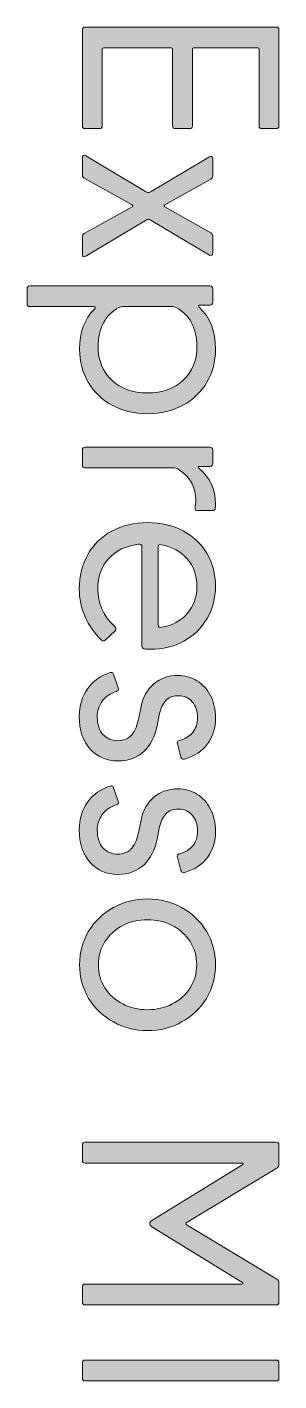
# Model space of a CAD drawing. Header units: millimetres. Extents: x 88.3 to 184.3, y 66.7 to 161.2.
# Drawn here: x 137.77 to 144.26, y 105.89 to 140.68 of the extents above; entities that cross this region are included whole.
import ezdxf

# ---------------------------------------------------------------- set-up
doc = ezdxf.new("R2010")
doc.units = ezdxf.units.MM
doc.header["$MEASUREMENT"] = 0
doc.layers.add('Font Engravings', color=7, linetype='Continuous', lineweight=0)

# ---------------------------------------------------------------- blocks, each defined once
blk = doc.blocks.new('Block_0')
at = {"layer": 'Font Engravings', "true_color": 0x000000, "transparency": 33554687}
h = blk.add_hatch(color=18, dxfattribs=at)
h.dxf.hatch_style = 2
edge = h.paths.add_edge_path()
edge.add_spline(control_points=[(144.258, 140.61), (144.258, 140.61), (144.258, 138.144), (144.258, 138.144), (144.258, 138.096), (144.234, 138.072), (144.186, 138.072), (144.186, 138.072), (143.817, 138.072), (143.817, 138.072), (143.769, 138.072), (143.745, 138.096), (143.745, 138.144), (143.745, 138.144), (143.745, 140.111), (143.745, 140.111), (143.745, 140.135), (143.732, 140.147), (143.708, 140.147), (143.708, 140.147), (142.067, 140.147), (142.067, 140.147), (142.042, 140.147), (142.031, 140.135), (142.031, 140.111), (142.031, 140.111), (142.031, 138.144), (142.031, 138.144), (142.031, 138.096), (142.006, 138.072), (141.958, 138.072), (141.958, 138.072), (141.589, 138.072), (141.589, 138.072), (141.541, 138.072), (141.517, 138.096), (141.517, 138.144), (141.517, 138.144), (141.517, 140.111), (141.517, 140.111), (141.517, 140.135), (141.505, 140.147), (141.481, 140.147), (141.481, 140.147), (139.745, 140.147), (139.745, 140.147), (139.721, 140.147), (139.709, 140.135), (139.709, 140.111), (139.709, 140.111), (139.709, 138.144), (139.709, 138.144), (139.709, 138.096), (139.685, 138.072), (139.637, 138.072), (139.637, 138.072), (139.268, 138.072), (139.268, 138.072), (139.22, 138.072), (139.196, 138.096), (139.196, 138.144), (139.196, 138.144), (139.196, 140.61), (139.196, 140.61), (139.196, 140.658), (139.22, 140.683), (139.268, 140.683), (139.268, 140.683), (144.186, 140.683), (144.186, 140.683), (144.234, 140.683), (144.258, 140.658), (144.258, 140.61)], knot_values=[0, 0, 0, 0, 1, 1, 1, 2, 2, 2, 3, 3, 3, 4, 4, 4, 5, 5, 5, 6, 6, 6, 7, 7, 7, 8, 8, 8, 9, 9, 9, 10, 10, 10, 11, 11, 11, 12, 12, 12, 13, 13, 13, 14, 14, 14, 15, 15, 15, 16, 16, 16, 17, 17, 17, 18, 18, 18, 19, 19, 19, 20, 20, 20, 21, 21, 21, 22, 22, 22, 23, 23, 23, 24, 24, 24, 24], degree=3, periodic=0)
h = blk.add_hatch(color=18, dxfattribs=at)
h.dxf.hatch_style = 2
edge = h.paths.add_edge_path()
edge.add_spline(control_points=[(139.221, 137.385), (139.238, 137.395), (139.258, 137.392), (139.282, 137.377), (139.282, 137.377), (140.823, 136.459), (140.823, 136.459), (140.847, 136.44), (140.871, 136.43), (140.895, 136.43), (140.919, 136.43), (140.943, 136.44), (140.967, 136.459), (140.967, 136.459), (142.465, 137.349), (142.465, 137.349), (142.484, 137.358), (142.498, 137.363), (142.508, 137.363), (142.537, 137.363), (142.551, 137.341), (142.551, 137.298), (142.551, 137.298), (142.551, 136.857), (142.551, 136.857), (142.551, 136.823), (142.534, 136.797), (142.501, 136.777), (142.501, 136.777), (141.322, 136.112), (141.322, 136.112), (141.307, 136.102), (141.3, 136.093), (141.3, 136.083), (141.3, 136.074), (141.307, 136.066), (141.322, 136.061), (141.322, 136.061), (142.501, 135.396), (142.501, 135.396), (142.534, 135.377), (142.551, 135.35), (142.551, 135.316), (142.551, 135.316), (142.551, 134.875), (142.551, 134.875), (142.551, 134.846), (142.543, 134.827), (142.526, 134.817), (142.509, 134.808), (142.488, 134.81), (142.465, 134.825), (142.465, 134.825), (140.967, 135.714), (140.967, 135.714), (140.929, 135.733), (140.905, 135.743), (140.895, 135.743), (140.885, 135.743), (140.861, 135.733), (140.823, 135.714), (140.823, 135.714), (139.282, 134.796), (139.282, 134.796), (139.263, 134.786), (139.249, 134.781), (139.239, 134.781), (139.21, 134.781), (139.196, 134.803), (139.196, 134.846), (139.196, 134.846), (139.196, 135.295), (139.196, 135.295), (139.196, 135.329), (139.213, 135.355), (139.246, 135.374), (139.246, 135.374), (140.476, 136.061), (140.476, 136.061), (140.49, 136.066), (140.497, 136.074), (140.497, 136.083), (140.497, 136.093), (140.49, 136.102), (140.476, 136.112), (140.476, 136.112), (139.246, 136.799), (139.246, 136.799), (139.213, 136.818), (139.196, 136.845), (139.196, 136.879), (139.196, 136.879), (139.196, 137.327), (139.196, 137.327), (139.196, 137.356), (139.204, 137.375), (139.221, 137.385)], knot_values=[0, 0, 0, 0, 1, 1, 1, 2, 2, 2, 3, 3, 3, 4, 4, 4, 5, 5, 5, 6, 6, 6, 7, 7, 7, 8, 8, 8, 9, 9, 9, 10, 10, 10, 11, 11, 11, 12, 12, 12, 13, 13, 13, 14, 14, 14, 15, 15, 15, 16, 16, 16, 17, 17, 17, 18, 18, 18, 19, 19, 19, 20, 20, 20, 21, 21, 21, 22, 22, 22, 23, 23, 23, 24, 24, 24, 25, 25, 25, 26, 26, 26, 27, 27, 27, 28, 28, 28, 29, 29, 29, 30, 30, 30, 31, 31, 31, 32, 32, 32, 32], degree=3, periodic=0)
h = blk.add_hatch(color=18, dxfattribs=at)
h.dxf.hatch_style = 2
edge = h.paths.add_edge_path()
edge.add_spline(control_points=[(139.951, 131.61), (140.185, 131.391), (140.493, 131.281), (140.873, 131.281), (141.254, 131.281), (141.562, 131.391), (141.795, 131.61), (142.029, 131.83), (142.146, 132.118), (142.146, 132.474), (142.146, 132.701), (142.099, 132.904), (142.005, 133.082), (141.911, 133.26), (141.78, 133.39), (141.611, 133.472), (141.572, 133.492), (141.534, 133.501), (141.495, 133.501), (141.495, 133.501), (140.252, 133.501), (140.252, 133.501), (140.213, 133.501), (140.174, 133.492), (140.136, 133.472), (139.967, 133.39), (139.836, 133.26), (139.742, 133.082), (139.648, 132.904), (139.601, 132.701), (139.601, 132.474), (139.601, 132.118), (139.717, 131.83), (139.951, 131.61)], knot_values=[0, 0, 0, 0, 1, 1, 1, 2, 2, 2, 3, 3, 3, 4, 4, 4, 5, 5, 5, 6, 6, 6, 7, 7, 7, 8, 8, 8, 9, 9, 9, 10, 10, 10, 11, 11, 11, 11], degree=3, periodic=0)
edge = h.paths.add_edge_path()
edge.add_spline(control_points=[(137.771, 133.574), (137.771, 133.574), (137.771, 133.957), (137.771, 133.957), (137.771, 134.005), (137.795, 134.029), (137.843, 134.029), (137.843, 134.029), (142.479, 134.029), (142.479, 134.029), (142.527, 134.029), (142.551, 134.005), (142.551, 133.957), (142.551, 133.957), (142.551, 133.61), (142.551, 133.61), (142.551, 133.562), (142.527, 133.537), (142.479, 133.537), (142.479, 133.537), (142.226, 133.537), (142.226, 133.537), (142.202, 133.537), (142.188, 133.532), (142.186, 133.519), (142.184, 133.507), (142.192, 133.492), (142.211, 133.472), (142.486, 133.231), (142.624, 132.875), (142.624, 132.402), (142.624, 132.089), (142.55, 131.807), (142.403, 131.556), (142.256, 131.305), (142.05, 131.108), (141.785, 130.963), (141.52, 130.818), (141.216, 130.746), (140.873, 130.746), (140.531, 130.746), (140.227, 130.818), (139.962, 130.963), (139.697, 131.108), (139.491, 131.305), (139.344, 131.556), (139.197, 131.807), (139.123, 132.089), (139.123, 132.402), (139.123, 132.836), (139.251, 133.181), (139.507, 133.436), (139.526, 133.456), (139.533, 133.471), (139.528, 133.483), (139.523, 133.495), (139.509, 133.501), (139.485, 133.501), (139.485, 133.501), (137.843, 133.501), (137.843, 133.501), (137.795, 133.501), (137.771, 133.526), (137.771, 133.574)], knot_values=[0, 0, 0, 0, 1, 1, 1, 2, 2, 2, 3, 3, 3, 4, 4, 4, 5, 5, 5, 6, 6, 6, 7, 7, 7, 8, 8, 8, 9, 9, 9, 10, 10, 10, 11, 11, 11, 12, 12, 12, 13, 13, 13, 14, 14, 14, 15, 15, 15, 16, 16, 16, 17, 17, 17, 18, 18, 18, 19, 19, 19, 20, 20, 20, 21, 21, 21, 21], degree=3, periodic=0)
h = blk.add_hatch(color=18, dxfattribs=at)
h.dxf.hatch_style = 2
edge = h.paths.add_edge_path()
edge.add_spline(control_points=[(142.616, 128.323), (142.616, 128.28), (142.592, 128.258), (142.544, 128.258), (142.544, 128.258), (142.161, 128.258), (142.161, 128.258), (142.117, 128.258), (142.096, 128.275), (142.096, 128.309), (142.096, 128.343), (142.099, 128.378), (142.107, 128.414), (142.114, 128.45), (142.117, 128.482), (142.117, 128.511), (142.117, 128.849), (141.975, 129.114), (141.691, 129.307), (141.642, 129.341), (141.582, 129.357), (141.51, 129.357), (141.51, 129.357), (139.268, 129.357), (139.268, 129.357), (139.22, 129.357), (139.196, 129.382), (139.196, 129.43), (139.196, 129.43), (139.196, 129.813), (139.196, 129.813), (139.196, 129.861), (139.22, 129.885), (139.268, 129.885), (139.268, 129.885), (142.479, 129.885), (142.479, 129.885), (142.527, 129.885), (142.551, 129.861), (142.551, 129.813), (142.551, 129.813), (142.551, 129.466), (142.551, 129.466), (142.551, 129.418), (142.527, 129.393), (142.479, 129.393), (142.479, 129.393), (142.219, 129.393), (142.219, 129.393), (142.199, 129.393), (142.187, 129.389), (142.182, 129.379), (142.178, 129.37), (142.182, 129.357), (142.197, 129.343), (142.481, 129.107), (142.624, 128.803), (142.624, 128.432), (142.624, 128.384), (142.621, 128.347), (142.616, 128.323)], knot_values=[0, 0, 0, 0, 1, 1, 1, 2, 2, 2, 3, 3, 3, 4, 4, 4, 5, 5, 5, 6, 6, 6, 7, 7, 7, 8, 8, 8, 9, 9, 9, 10, 10, 10, 11, 11, 11, 12, 12, 12, 13, 13, 13, 14, 14, 14, 15, 15, 15, 16, 16, 16, 17, 17, 17, 18, 18, 18, 19, 19, 19, 20, 20, 20, 20], degree=3, periodic=0)
h = blk.add_hatch(color=18, dxfattribs=at)
h.dxf.hatch_style = 2
edge = h.paths.add_edge_path()
edge.add_spline(control_points=[(141.235, 125.257), (141.51, 125.305), (141.73, 125.424), (141.897, 125.615), (142.063, 125.805), (142.146, 126.038), (142.146, 126.313), (142.146, 126.588), (142.061, 126.823), (141.89, 127.018), (141.718, 127.213), (141.498, 127.332), (141.228, 127.376), (141.228, 127.376), (141.192, 127.383), (141.192, 127.383), (141.163, 127.383), (141.148, 127.359), (141.148, 127.311), (141.148, 127.311), (141.148, 125.322), (141.148, 125.322), (141.148, 125.264), (141.177, 125.242), (141.235, 125.257)], knot_values=[0, 0, 0, 0, 1, 1, 1, 2, 2, 2, 3, 3, 3, 4, 4, 4, 5, 5, 5, 6, 6, 6, 7, 7, 7, 8, 8, 8, 8], degree=3, periodic=0)
edge = h.paths.add_edge_path()
edge.add_spline(control_points=[(139.333, 127.126), (139.478, 127.384), (139.684, 127.585), (139.951, 127.73), (140.219, 127.875), (140.526, 127.947), (140.873, 127.947), (141.221, 127.947), (141.527, 127.876), (141.792, 127.734), (142.057, 127.592), (142.262, 127.396), (142.407, 127.148), (142.551, 126.9), (142.624, 126.621), (142.624, 126.313), (142.624, 126.009), (142.551, 125.733), (142.407, 125.485), (142.262, 125.236), (142.063, 125.042), (141.81, 124.902), (141.557, 124.763), (141.271, 124.693), (140.953, 124.693), (140.881, 124.693), (140.825, 124.695), (140.787, 124.7), (140.748, 124.71), (140.729, 124.734), (140.729, 124.772), (140.729, 124.772), (140.729, 127.325), (140.729, 127.325), (140.729, 127.383), (140.697, 127.405), (140.635, 127.39), (140.317, 127.352), (140.063, 127.23), (139.875, 127.025), (139.687, 126.82), (139.593, 126.559), (139.593, 126.24), (139.593, 125.879), (139.733, 125.563), (140.013, 125.293), (140.066, 125.24), (140.076, 125.199), (140.042, 125.17), (140.042, 125.17), (139.781, 124.931), (139.781, 124.931), (139.753, 124.898), (139.721, 124.898), (139.687, 124.931), (139.504, 125.105), (139.363, 125.304), (139.264, 125.528), (139.166, 125.752), (139.116, 125.99), (139.116, 126.24), (139.116, 126.573), (139.188, 126.869), (139.333, 127.126)], knot_values=[0, 0, 0, 0, 1, 1, 1, 2, 2, 2, 3, 3, 3, 4, 4, 4, 5, 5, 5, 6, 6, 6, 7, 7, 7, 8, 8, 8, 9, 9, 9, 10, 10, 10, 11, 11, 11, 12, 12, 12, 13, 13, 13, 14, 14, 14, 15, 15, 15, 16, 16, 16, 17, 17, 17, 18, 18, 18, 19, 19, 19, 20, 20, 20, 21, 21, 21, 21], degree=3, periodic=0)
h = blk.add_hatch(color=18, dxfattribs=at)
h.dxf.hatch_style = 2
edge = h.paths.add_edge_path()
edge.add_spline(control_points=[(139.333, 123.684), (139.478, 123.879), (139.671, 124.016), (139.912, 124.093), (139.912, 124.093), (139.94, 124.1), (139.94, 124.1), (139.969, 124.1), (139.989, 124.083), (139.998, 124.049), (139.998, 124.049), (140.121, 123.702), (140.121, 123.702), (140.121, 123.702), (140.129, 123.673), (140.129, 123.673), (140.129, 123.644), (140.109, 123.623), (140.071, 123.608), (139.916, 123.565), (139.796, 123.482), (139.709, 123.359), (139.622, 123.236), (139.579, 123.104), (139.579, 122.964), (139.579, 122.762), (139.628, 122.608), (139.727, 122.502), (139.826, 122.396), (139.953, 122.343), (140.107, 122.343), (140.261, 122.343), (140.382, 122.394), (140.468, 122.498), (140.555, 122.602), (140.616, 122.745), (140.649, 122.928), (140.649, 122.928), (140.707, 123.218), (140.707, 123.218), (140.755, 123.463), (140.865, 123.659), (141.036, 123.803), (141.207, 123.948), (141.413, 124.02), (141.655, 124.02), (141.833, 124.02), (141.997, 123.975), (142.146, 123.883), (142.296, 123.791), (142.413, 123.662), (142.497, 123.496), (142.581, 123.33), (142.624, 123.143), (142.624, 122.935), (142.624, 122.67), (142.555, 122.445), (142.417, 122.259), (142.28, 122.074), (142.083, 121.945), (141.828, 121.872), (141.828, 121.872), (141.799, 121.865), (141.799, 121.865), (141.77, 121.865), (141.748, 121.885), (141.734, 121.923), (141.734, 121.923), (141.647, 122.263), (141.647, 122.263), (141.647, 122.263), (141.64, 122.292), (141.64, 122.292), (141.64, 122.321), (141.659, 122.34), (141.698, 122.35), (141.843, 122.388), (141.956, 122.457), (142.038, 122.556), (142.12, 122.655), (142.161, 122.781), (142.161, 122.935), (142.161, 123.104), (142.115, 123.241), (142.023, 123.344), (141.932, 123.448), (141.816, 123.5), (141.676, 123.5), (141.532, 123.5), (141.421, 123.459), (141.343, 123.377), (141.266, 123.295), (141.211, 123.172), (141.177, 123.008), (141.177, 123.008), (141.119, 122.726), (141.119, 122.726), (141.066, 122.456), (140.954, 122.238), (140.783, 122.071), (140.612, 121.905), (140.386, 121.822), (140.107, 121.822), (139.818, 121.822), (139.58, 121.924), (139.395, 122.129), (139.209, 122.334), (139.116, 122.612), (139.116, 122.964), (139.116, 123.249), (139.188, 123.489), (139.333, 123.684)], knot_values=[0, 0, 0, 0, 1, 1, 1, 2, 2, 2, 3, 3, 3, 4, 4, 4, 5, 5, 5, 6, 6, 6, 7, 7, 7, 8, 8, 8, 9, 9, 9, 10, 10, 10, 11, 11, 11, 12, 12, 12, 13, 13, 13, 14, 14, 14, 15, 15, 15, 16, 16, 16, 17, 17, 17, 18, 18, 18, 19, 19, 19, 20, 20, 20, 21, 21, 21, 22, 22, 22, 23, 23, 23, 24, 24, 24, 25, 25, 25, 26, 26, 26, 27, 27, 27, 28, 28, 28, 29, 29, 29, 30, 30, 30, 31, 31, 31, 32, 32, 32, 33, 33, 33, 34, 34, 34, 35, 35, 35, 36, 36, 36, 37, 37, 37, 37], degree=3, periodic=0)
h = blk.add_hatch(color=18, dxfattribs=at)
h.dxf.hatch_style = 2
edge = h.paths.add_edge_path()
edge.add_spline(control_points=[(139.333, 120.77), (139.478, 120.965), (139.671, 121.101), (139.912, 121.178), (139.912, 121.178), (139.94, 121.185), (139.94, 121.185), (139.969, 121.185), (139.989, 121.168), (139.998, 121.135), (139.998, 121.135), (140.121, 120.788), (140.121, 120.788), (140.121, 120.788), (140.129, 120.759), (140.129, 120.759), (140.129, 120.73), (140.109, 120.708), (140.071, 120.694), (139.916, 120.65), (139.796, 120.567), (139.709, 120.444), (139.622, 120.321), (139.579, 120.19), (139.579, 120.05), (139.579, 119.847), (139.628, 119.693), (139.727, 119.587), (139.826, 119.481), (139.953, 119.428), (140.107, 119.428), (140.261, 119.428), (140.382, 119.48), (140.468, 119.583), (140.555, 119.687), (140.616, 119.831), (140.649, 120.014), (140.649, 120.014), (140.707, 120.303), (140.707, 120.303), (140.755, 120.549), (140.865, 120.744), (141.036, 120.889), (141.207, 121.033), (141.413, 121.106), (141.655, 121.106), (141.833, 121.106), (141.997, 121.06), (142.146, 120.968), (142.296, 120.877), (142.413, 120.748), (142.497, 120.581), (142.581, 120.415), (142.624, 120.228), (142.624, 120.021), (142.624, 119.756), (142.555, 119.531), (142.417, 119.345), (142.28, 119.159), (142.083, 119.03), (141.828, 118.958), (141.828, 118.958), (141.799, 118.951), (141.799, 118.951), (141.77, 118.951), (141.748, 118.97), (141.734, 119.009), (141.734, 119.009), (141.647, 119.348), (141.647, 119.348), (141.647, 119.348), (141.64, 119.377), (141.64, 119.377), (141.64, 119.406), (141.659, 119.426), (141.698, 119.435), (141.843, 119.474), (141.956, 119.543), (142.038, 119.641), (142.12, 119.74), (142.161, 119.867), (142.161, 120.021), (142.161, 120.19), (142.115, 120.326), (142.023, 120.43), (141.932, 120.533), (141.816, 120.585), (141.676, 120.585), (141.532, 120.585), (141.421, 120.544), (141.343, 120.462), (141.266, 120.38), (141.211, 120.257), (141.177, 120.093), (141.177, 120.093), (141.119, 119.811), (141.119, 119.811), (141.066, 119.541), (140.954, 119.323), (140.783, 119.157), (140.612, 118.99), (140.386, 118.907), (140.107, 118.907), (139.818, 118.907), (139.58, 119.01), (139.395, 119.215), (139.209, 119.42), (139.116, 119.698), (139.116, 120.05), (139.116, 120.334), (139.188, 120.574), (139.333, 120.77)], knot_values=[0, 0, 0, 0, 1, 1, 1, 2, 2, 2, 3, 3, 3, 4, 4, 4, 5, 5, 5, 6, 6, 6, 7, 7, 7, 8, 8, 8, 9, 9, 9, 10, 10, 10, 11, 11, 11, 12, 12, 12, 13, 13, 13, 14, 14, 14, 15, 15, 15, 16, 16, 16, 17, 17, 17, 18, 18, 18, 19, 19, 19, 20, 20, 20, 21, 21, 21, 22, 22, 22, 23, 23, 23, 24, 24, 24, 25, 25, 25, 26, 26, 26, 27, 27, 27, 28, 28, 28, 29, 29, 29, 30, 30, 30, 31, 31, 31, 32, 32, 32, 33, 33, 33, 34, 34, 34, 35, 35, 35, 36, 36, 36, 37, 37, 37, 37], degree=3, periodic=0)
h = blk.add_hatch(color=18, dxfattribs=at)
h.dxf.hatch_style = 2
edge = h.paths.add_edge_path()
edge.add_spline(control_points=[(139.778, 115.989), (139.891, 115.813), (140.044, 115.676), (140.237, 115.577), (140.43, 115.478), (140.642, 115.429), (140.873, 115.429), (141.105, 115.429), (141.317, 115.478), (141.51, 115.577), (141.703, 115.676), (141.856, 115.813), (141.969, 115.989), (142.082, 116.165), (142.139, 116.364), (142.139, 116.586), (142.139, 116.808), (142.082, 117.006), (141.969, 117.182), (141.856, 117.358), (141.703, 117.496), (141.51, 117.595), (141.317, 117.693), (141.105, 117.743), (140.873, 117.743), (140.642, 117.743), (140.43, 117.693), (140.237, 117.595), (140.044, 117.496), (139.891, 117.358), (139.778, 117.182), (139.665, 117.006), (139.608, 116.808), (139.608, 116.586), (139.608, 116.364), (139.665, 116.165), (139.778, 115.989)], knot_values=[0, 0, 0, 0, 1, 1, 1, 2, 2, 2, 3, 3, 3, 4, 4, 4, 5, 5, 5, 6, 6, 6, 7, 7, 7, 8, 8, 8, 9, 9, 9, 10, 10, 10, 11, 11, 11, 12, 12, 12, 12], degree=3, periodic=0)
edge = h.paths.add_edge_path()
edge.add_spline(control_points=[(139.358, 117.45), (139.515, 117.708), (139.727, 117.91), (139.995, 118.057), (140.262, 118.204), (140.555, 118.278), (140.873, 118.278), (141.192, 118.278), (141.485, 118.204), (141.752, 118.057), (142.02, 117.91), (142.232, 117.708), (142.389, 117.45), (142.545, 117.192), (142.624, 116.904), (142.624, 116.586), (142.624, 116.267), (142.545, 115.979), (142.389, 115.721), (142.232, 115.464), (142.02, 115.261), (141.752, 115.114), (141.485, 114.967), (141.192, 114.893), (140.873, 114.893), (140.555, 114.893), (140.262, 114.967), (139.995, 115.114), (139.727, 115.261), (139.515, 115.464), (139.358, 115.721), (139.202, 115.979), (139.123, 116.267), (139.123, 116.586), (139.123, 116.904), (139.202, 117.192), (139.358, 117.45)], knot_values=[0, 0, 0, 0, 1, 1, 1, 2, 2, 2, 3, 3, 3, 4, 4, 4, 5, 5, 5, 6, 6, 6, 7, 7, 7, 8, 8, 8, 9, 9, 9, 10, 10, 10, 11, 11, 11, 12, 12, 12, 12], degree=3, periodic=0)
h = blk.add_hatch(color=18, dxfattribs=at)
h.dxf.hatch_style = 2
edge = h.paths.add_edge_path()
edge.add_spline(control_points=[(139.268, 112.023), (139.268, 112.023), (144.186, 112.023), (144.186, 112.023), (144.234, 112.023), (144.258, 111.999), (144.258, 111.95), (144.258, 111.95), (144.258, 111.451), (144.258, 111.451), (144.258, 111.413), (144.241, 111.381), (144.207, 111.357), (144.207, 111.357), (141.893, 109.969), (141.893, 109.969), (141.869, 109.954), (141.857, 109.942), (141.857, 109.932), (141.857, 109.923), (141.869, 109.911), (141.893, 109.896), (141.893, 109.896), (144.207, 108.508), (144.207, 108.508), (144.241, 108.484), (144.258, 108.452), (144.258, 108.414), (144.258, 108.414), (144.258, 107.915), (144.258, 107.915), (144.258, 107.867), (144.234, 107.843), (144.186, 107.843), (144.186, 107.843), (139.268, 107.843), (139.268, 107.843), (139.22, 107.843), (139.196, 107.867), (139.196, 107.915), (139.196, 107.915), (139.196, 108.305), (139.196, 108.305), (139.196, 108.354), (139.22, 108.378), (139.268, 108.378), (139.268, 108.378), (143.289, 108.378), (143.289, 108.378), (143.313, 108.378), (143.328, 108.384), (143.332, 108.396), (143.337, 108.408), (143.328, 108.419), (143.303, 108.428), (143.303, 108.428), (140.982, 109.853), (140.982, 109.853), (140.948, 109.877), (140.931, 109.904), (140.931, 109.932), (140.931, 109.961), (140.948, 109.988), (140.982, 110.012), (140.982, 110.012), (143.303, 111.437), (143.303, 111.437), (143.328, 111.446), (143.337, 111.457), (143.332, 111.469), (143.328, 111.481), (143.313, 111.487), (143.289, 111.487), (143.289, 111.487), (139.268, 111.487), (139.268, 111.487), (139.22, 111.487), (139.196, 111.512), (139.196, 111.56), (139.196, 111.56), (139.196, 111.95), (139.196, 111.95), (139.196, 111.999), (139.22, 112.023), (139.268, 112.023)], knot_values=[0, 0, 0, 0, 1, 1, 1, 2, 2, 2, 3, 3, 3, 4, 4, 4, 5, 5, 5, 6, 6, 6, 7, 7, 7, 8, 8, 8, 9, 9, 9, 10, 10, 10, 11, 11, 11, 12, 12, 12, 13, 13, 13, 14, 14, 14, 15, 15, 15, 16, 16, 16, 17, 17, 17, 18, 18, 18, 19, 19, 19, 20, 20, 20, 21, 21, 21, 22, 22, 22, 23, 23, 23, 24, 24, 24, 25, 25, 25, 26, 26, 26, 27, 27, 27, 28, 28, 28, 28], degree=3, periodic=0)
h = blk.add_hatch(color=18, dxfattribs=at)
h.dxf.hatch_style = 2
edge = h.paths.add_edge_path()
edge.add_spline(control_points=[(144.186, 105.89), (144.186, 105.89), (139.268, 105.89), (139.268, 105.89), (139.22, 105.89), (139.196, 105.914), (139.196, 105.962), (139.196, 105.962), (139.196, 106.353), (139.196, 106.353), (139.196, 106.401), (139.22, 106.425), (139.268, 106.425), (139.268, 106.425), (144.186, 106.425), (144.186, 106.425), (144.234, 106.425), (144.258, 106.401), (144.258, 106.353), (144.258, 106.353), (144.258, 105.962), (144.258, 105.962), (144.258, 105.914), (144.234, 105.89), (144.186, 105.89)], knot_values=[0, 0, 0, 0, 1, 1, 1, 2, 2, 2, 3, 3, 3, 4, 4, 4, 5, 5, 5, 6, 6, 6, 7, 7, 7, 8, 8, 8, 8], degree=3, periodic=0)
at = {"layer": 'Font Engravings'}
for points, knots in [([(144.258, 140.61), (144.258, 140.61), (144.258, 138.144), (144.258, 138.144), (144.258, 138.096), (144.234, 138.072), (144.186, 138.072), (144.186, 138.072), (143.817, 138.072), (143.817, 138.072), (143.769, 138.072), (143.745, 138.096), (143.745, 138.144), (143.745, 138.144), (143.745, 140.111), (143.745, 140.111), (143.745, 140.135), (143.732, 140.147), (143.708, 140.147), (143.708, 140.147), (142.067, 140.147), (142.067, 140.147), (142.042, 140.147), (142.031, 140.135), (142.031, 140.111), (142.031, 140.111), (142.031, 138.144), (142.031, 138.144), (142.031, 138.096), (142.006, 138.072), (141.958, 138.072), (141.958, 138.072), (141.589, 138.072), (141.589, 138.072), (141.541, 138.072), (141.517, 138.096), (141.517, 138.144), (141.517, 138.144), (141.517, 140.111), (141.517, 140.111), (141.517, 140.135), (141.505, 140.147), (141.481, 140.147), (141.481, 140.147), (139.745, 140.147), (139.745, 140.147), (139.721, 140.147), (139.709, 140.135), (139.709, 140.111), (139.709, 140.111), (139.709, 138.144), (139.709, 138.144), (139.709, 138.096), (139.685, 138.072), (139.637, 138.072), (139.637, 138.072), (139.268, 138.072), (139.268, 138.072), (139.22, 138.072), (139.196, 138.096), (139.196, 138.144), (139.196, 138.144), (139.196, 140.61), (139.196, 140.61), (139.196, 140.658), (139.22, 140.683), (139.268, 140.683), (139.268, 140.683), (144.186, 140.683), (144.186, 140.683), (144.234, 140.683), (144.258, 140.658), (144.258, 140.61)], [0, 0, 0, 0, 1, 1, 1, 2, 2, 2, 3, 3, 3, 4, 4, 4, 5, 5, 5, 6, 6, 6, 7, 7, 7, 8, 8, 8, 9, 9, 9, 10, 10, 10, 11, 11, 11, 12, 12, 12, 13, 13, 13, 14, 14, 14, 15, 15, 15, 16, 16, 16, 17, 17, 17, 18, 18, 18, 19, 19, 19, 20, 20, 20, 21, 21, 21, 22, 22, 22, 23, 23, 23, 24, 24, 24, 24]), ([(139.221, 137.385), (139.238, 137.395), (139.258, 137.392), (139.282, 137.377), (139.282, 137.377), (140.823, 136.459), (140.823, 136.459), (140.847, 136.44), (140.871, 136.43), (140.895, 136.43), (140.919, 136.43), (140.943, 136.44), (140.967, 136.459), (140.967, 136.459), (142.465, 137.349), (142.465, 137.349), (142.484, 137.358), (142.498, 137.363), (142.508, 137.363), (142.537, 137.363), (142.551, 137.341), (142.551, 137.298), (142.551, 137.298), (142.551, 136.857), (142.551, 136.857), (142.551, 136.823), (142.534, 136.797), (142.501, 136.777), (142.501, 136.777), (141.322, 136.112), (141.322, 136.112), (141.307, 136.102), (141.3, 136.093), (141.3, 136.083), (141.3, 136.074), (141.307, 136.066), (141.322, 136.061), (141.322, 136.061), (142.501, 135.396), (142.501, 135.396), (142.534, 135.377), (142.551, 135.35), (142.551, 135.316), (142.551, 135.316), (142.551, 134.875), (142.551, 134.875), (142.551, 134.846), (142.543, 134.827), (142.526, 134.817), (142.509, 134.808), (142.488, 134.81), (142.465, 134.825), (142.465, 134.825), (140.967, 135.714), (140.967, 135.714), (140.929, 135.733), (140.905, 135.743), (140.895, 135.743), (140.885, 135.743), (140.861, 135.733), (140.823, 135.714), (140.823, 135.714), (139.282, 134.796), (139.282, 134.796), (139.263, 134.786), (139.249, 134.781), (139.239, 134.781), (139.21, 134.781), (139.196, 134.803), (139.196, 134.846), (139.196, 134.846), (139.196, 135.295), (139.196, 135.295), (139.196, 135.329), (139.213, 135.355), (139.246, 135.374), (139.246, 135.374), (140.476, 136.061), (140.476, 136.061), (140.49, 136.066), (140.497, 136.074), (140.497, 136.083), (140.497, 136.093), (140.49, 136.102), (140.476, 136.112), (140.476, 136.112), (139.246, 136.799), (139.246, 136.799), (139.213, 136.818), (139.196, 136.845), (139.196, 136.879), (139.196, 136.879), (139.196, 137.327), (139.196, 137.327), (139.196, 137.356), (139.204, 137.375), (139.221, 137.385)], [0, 0, 0, 0, 1, 1, 1, 2, 2, 2, 3, 3, 3, 4, 4, 4, 5, 5, 5, 6, 6, 6, 7, 7, 7, 8, 8, 8, 9, 9, 9, 10, 10, 10, 11, 11, 11, 12, 12, 12, 13, 13, 13, 14, 14, 14, 15, 15, 15, 16, 16, 16, 17, 17, 17, 18, 18, 18, 19, 19, 19, 20, 20, 20, 21, 21, 21, 22, 22, 22, 23, 23, 23, 24, 24, 24, 25, 25, 25, 26, 26, 26, 27, 27, 27, 28, 28, 28, 29, 29, 29, 30, 30, 30, 31, 31, 31, 32, 32, 32, 32]), ([(137.771, 133.574), (137.771, 133.574), (137.771, 133.957), (137.771, 133.957), (137.771, 134.005), (137.795, 134.029), (137.843, 134.029), (137.843, 134.029), (142.479, 134.029), (142.479, 134.029), (142.527, 134.029), (142.551, 134.005), (142.551, 133.957), (142.551, 133.957), (142.551, 133.61), (142.551, 133.61), (142.551, 133.562), (142.527, 133.537), (142.479, 133.537), (142.479, 133.537), (142.226, 133.537), (142.226, 133.537), (142.202, 133.537), (142.188, 133.532), (142.186, 133.519), (142.184, 133.507), (142.192, 133.492), (142.211, 133.472), (142.486, 133.231), (142.624, 132.875), (142.624, 132.402), (142.624, 132.089), (142.55, 131.807), (142.403, 131.556), (142.256, 131.305), (142.05, 131.108), (141.785, 130.963), (141.52, 130.818), (141.216, 130.746), (140.873, 130.746), (140.531, 130.746), (140.227, 130.818), (139.962, 130.963), (139.697, 131.108), (139.491, 131.305), (139.344, 131.556), (139.197, 131.807), (139.123, 132.089), (139.123, 132.402), (139.123, 132.836), (139.251, 133.181), (139.507, 133.436), (139.526, 133.456), (139.533, 133.471), (139.528, 133.483), (139.523, 133.495), (139.509, 133.501), (139.485, 133.501), (139.485, 133.501), (137.843, 133.501), (137.843, 133.501), (137.795, 133.501), (137.771, 133.526), (137.771, 133.574)], [0, 0, 0, 0, 1, 1, 1, 2, 2, 2, 3, 3, 3, 4, 4, 4, 5, 5, 5, 6, 6, 6, 7, 7, 7, 8, 8, 8, 9, 9, 9, 10, 10, 10, 11, 11, 11, 12, 12, 12, 13, 13, 13, 14, 14, 14, 15, 15, 15, 16, 16, 16, 17, 17, 17, 18, 18, 18, 19, 19, 19, 20, 20, 20, 21, 21, 21, 21]), ([(139.951, 131.61), (140.185, 131.391), (140.493, 131.281), (140.873, 131.281), (141.254, 131.281), (141.562, 131.391), (141.795, 131.61), (142.029, 131.83), (142.146, 132.118), (142.146, 132.474), (142.146, 132.701), (142.099, 132.904), (142.005, 133.082), (141.911, 133.26), (141.78, 133.39), (141.611, 133.472), (141.572, 133.492), (141.534, 133.501), (141.495, 133.501), (141.495, 133.501), (140.252, 133.501), (140.252, 133.501), (140.213, 133.501), (140.174, 133.492), (140.136, 133.472), (139.967, 133.39), (139.836, 133.26), (139.742, 133.082), (139.648, 132.904), (139.601, 132.701), (139.601, 132.474), (139.601, 132.118), (139.717, 131.83), (139.951, 131.61)], [0, 0, 0, 0, 1, 1, 1, 2, 2, 2, 3, 3, 3, 4, 4, 4, 5, 5, 5, 6, 6, 6, 7, 7, 7, 8, 8, 8, 9, 9, 9, 10, 10, 10, 11, 11, 11, 11]), ([(142.616, 128.323), (142.616, 128.28), (142.592, 128.258), (142.544, 128.258), (142.544, 128.258), (142.161, 128.258), (142.161, 128.258), (142.117, 128.258), (142.096, 128.275), (142.096, 128.309), (142.096, 128.343), (142.099, 128.378), (142.107, 128.414), (142.114, 128.45), (142.117, 128.482), (142.117, 128.511), (142.117, 128.849), (141.975, 129.114), (141.691, 129.307), (141.642, 129.341), (141.582, 129.357), (141.51, 129.357), (141.51, 129.357), (139.268, 129.357), (139.268, 129.357), (139.22, 129.357), (139.196, 129.382), (139.196, 129.43), (139.196, 129.43), (139.196, 129.813), (139.196, 129.813), (139.196, 129.861), (139.22, 129.885), (139.268, 129.885), (139.268, 129.885), (142.479, 129.885), (142.479, 129.885), (142.527, 129.885), (142.551, 129.861), (142.551, 129.813), (142.551, 129.813), (142.551, 129.466), (142.551, 129.466), (142.551, 129.418), (142.527, 129.393), (142.479, 129.393), (142.479, 129.393), (142.219, 129.393), (142.219, 129.393), (142.199, 129.393), (142.187, 129.389), (142.182, 129.379), (142.178, 129.37), (142.182, 129.357), (142.197, 129.343), (142.481, 129.107), (142.624, 128.803), (142.624, 128.432), (142.624, 128.384), (142.621, 128.347), (142.616, 128.323)], [0, 0, 0, 0, 1, 1, 1, 2, 2, 2, 3, 3, 3, 4, 4, 4, 5, 5, 5, 6, 6, 6, 7, 7, 7, 8, 8, 8, 9, 9, 9, 10, 10, 10, 11, 11, 11, 12, 12, 12, 13, 13, 13, 14, 14, 14, 15, 15, 15, 16, 16, 16, 17, 17, 17, 18, 18, 18, 19, 19, 19, 20, 20, 20, 20]), ([(139.333, 127.126), (139.478, 127.384), (139.684, 127.585), (139.951, 127.73), (140.219, 127.875), (140.526, 127.947), (140.873, 127.947), (141.221, 127.947), (141.527, 127.876), (141.792, 127.734), (142.057, 127.592), (142.262, 127.396), (142.407, 127.148), (142.551, 126.9), (142.624, 126.621), (142.624, 126.313), (142.624, 126.009), (142.551, 125.733), (142.407, 125.485), (142.262, 125.236), (142.063, 125.042), (141.81, 124.902), (141.557, 124.763), (141.271, 124.693), (140.953, 124.693), (140.881, 124.693), (140.825, 124.695), (140.787, 124.7), (140.748, 124.71), (140.729, 124.734), (140.729, 124.772), (140.729, 124.772), (140.729, 127.325), (140.729, 127.325), (140.729, 127.383), (140.697, 127.405), (140.635, 127.39), (140.317, 127.352), (140.063, 127.23), (139.875, 127.025), (139.687, 126.82), (139.593, 126.559), (139.593, 126.24), (139.593, 125.879), (139.733, 125.563), (140.013, 125.293), (140.066, 125.24), (140.076, 125.199), (140.042, 125.17), (140.042, 125.17), (139.781, 124.931), (139.781, 124.931), (139.753, 124.898), (139.721, 124.898), (139.687, 124.931), (139.504, 125.105), (139.363, 125.304), (139.264, 125.528), (139.166, 125.752), (139.116, 125.99), (139.116, 126.24), (139.116, 126.573), (139.188, 126.869), (139.333, 127.126)], [0, 0, 0, 0, 1, 1, 1, 2, 2, 2, 3, 3, 3, 4, 4, 4, 5, 5, 5, 6, 6, 6, 7, 7, 7, 8, 8, 8, 9, 9, 9, 10, 10, 10, 11, 11, 11, 12, 12, 12, 13, 13, 13, 14, 14, 14, 15, 15, 15, 16, 16, 16, 17, 17, 17, 18, 18, 18, 19, 19, 19, 20, 20, 20, 21, 21, 21, 21]), ([(141.235, 125.257), (141.51, 125.305), (141.73, 125.424), (141.897, 125.615), (142.063, 125.805), (142.146, 126.038), (142.146, 126.313), (142.146, 126.588), (142.061, 126.823), (141.89, 127.018), (141.718, 127.213), (141.498, 127.332), (141.228, 127.376), (141.228, 127.376), (141.192, 127.383), (141.192, 127.383), (141.163, 127.383), (141.148, 127.359), (141.148, 127.311), (141.148, 127.311), (141.148, 125.322), (141.148, 125.322), (141.148, 125.264), (141.177, 125.242), (141.235, 125.257)], [0, 0, 0, 0, 1, 1, 1, 2, 2, 2, 3, 3, 3, 4, 4, 4, 5, 5, 5, 6, 6, 6, 7, 7, 7, 8, 8, 8, 8]), ([(139.333, 123.684), (139.478, 123.879), (139.671, 124.016), (139.912, 124.093), (139.912, 124.093), (139.94, 124.1), (139.94, 124.1), (139.969, 124.1), (139.989, 124.083), (139.998, 124.049), (139.998, 124.049), (140.121, 123.702), (140.121, 123.702), (140.121, 123.702), (140.129, 123.673), (140.129, 123.673), (140.129, 123.644), (140.109, 123.623), (140.071, 123.608), (139.916, 123.565), (139.796, 123.482), (139.709, 123.359), (139.622, 123.236), (139.579, 123.104), (139.579, 122.964), (139.579, 122.762), (139.628, 122.608), (139.727, 122.502), (139.826, 122.396), (139.953, 122.343), (140.107, 122.343), (140.261, 122.343), (140.382, 122.394), (140.468, 122.498), (140.555, 122.602), (140.616, 122.745), (140.649, 122.928), (140.649, 122.928), (140.707, 123.218), (140.707, 123.218), (140.755, 123.463), (140.865, 123.659), (141.036, 123.803), (141.207, 123.948), (141.413, 124.02), (141.655, 124.02), (141.833, 124.02), (141.997, 123.975), (142.146, 123.883), (142.296, 123.791), (142.413, 123.662), (142.497, 123.496), (142.581, 123.33), (142.624, 123.143), (142.624, 122.935), (142.624, 122.67), (142.555, 122.445), (142.417, 122.259), (142.28, 122.074), (142.083, 121.945), (141.828, 121.872), (141.828, 121.872), (141.799, 121.865), (141.799, 121.865), (141.77, 121.865), (141.748, 121.885), (141.734, 121.923), (141.734, 121.923), (141.647, 122.263), (141.647, 122.263), (141.647, 122.263), (141.64, 122.292), (141.64, 122.292), (141.64, 122.321), (141.659, 122.34), (141.698, 122.35), (141.843, 122.388), (141.956, 122.457), (142.038, 122.556), (142.12, 122.655), (142.161, 122.781), (142.161, 122.935), (142.161, 123.104), (142.115, 123.241), (142.023, 123.344), (141.932, 123.448), (141.816, 123.5), (141.676, 123.5), (141.532, 123.5), (141.421, 123.459), (141.343, 123.377), (141.266, 123.295), (141.211, 123.172), (141.177, 123.008), (141.177, 123.008), (141.119, 122.726), (141.119, 122.726), (141.066, 122.456), (140.954, 122.238), (140.783, 122.071), (140.612, 121.905), (140.386, 121.822), (140.107, 121.822), (139.818, 121.822), (139.58, 121.924), (139.395, 122.129), (139.209, 122.334), (139.116, 122.612), (139.116, 122.964), (139.116, 123.249), (139.188, 123.489), (139.333, 123.684)], [0, 0, 0, 0, 1, 1, 1, 2, 2, 2, 3, 3, 3, 4, 4, 4, 5, 5, 5, 6, 6, 6, 7, 7, 7, 8, 8, 8, 9, 9, 9, 10, 10, 10, 11, 11, 11, 12, 12, 12, 13, 13, 13, 14, 14, 14, 15, 15, 15, 16, 16, 16, 17, 17, 17, 18, 18, 18, 19, 19, 19, 20, 20, 20, 21, 21, 21, 22, 22, 22, 23, 23, 23, 24, 24, 24, 25, 25, 25, 26, 26, 26, 27, 27, 27, 28, 28, 28, 29, 29, 29, 30, 30, 30, 31, 31, 31, 32, 32, 32, 33, 33, 33, 34, 34, 34, 35, 35, 35, 36, 36, 36, 37, 37, 37, 37]), ([(139.333, 120.77), (139.478, 120.965), (139.671, 121.101), (139.912, 121.178), (139.912, 121.178), (139.94, 121.185), (139.94, 121.185), (139.969, 121.185), (139.989, 121.168), (139.998, 121.135), (139.998, 121.135), (140.121, 120.788), (140.121, 120.788), (140.121, 120.788), (140.129, 120.759), (140.129, 120.759), (140.129, 120.73), (140.109, 120.708), (140.071, 120.694), (139.916, 120.65), (139.796, 120.567), (139.709, 120.444), (139.622, 120.321), (139.579, 120.19), (139.579, 120.05), (139.579, 119.847), (139.628, 119.693), (139.727, 119.587), (139.826, 119.481), (139.953, 119.428), (140.107, 119.428), (140.261, 119.428), (140.382, 119.48), (140.468, 119.583), (140.555, 119.687), (140.616, 119.831), (140.649, 120.014), (140.649, 120.014), (140.707, 120.303), (140.707, 120.303), (140.755, 120.549), (140.865, 120.744), (141.036, 120.889), (141.207, 121.033), (141.413, 121.106), (141.655, 121.106), (141.833, 121.106), (141.997, 121.06), (142.146, 120.968), (142.296, 120.877), (142.413, 120.748), (142.497, 120.581), (142.581, 120.415), (142.624, 120.228), (142.624, 120.021), (142.624, 119.756), (142.555, 119.531), (142.417, 119.345), (142.28, 119.159), (142.083, 119.03), (141.828, 118.958), (141.828, 118.958), (141.799, 118.951), (141.799, 118.951), (141.77, 118.951), (141.748, 118.97), (141.734, 119.009), (141.734, 119.009), (141.647, 119.348), (141.647, 119.348), (141.647, 119.348), (141.64, 119.377), (141.64, 119.377), (141.64, 119.406), (141.659, 119.426), (141.698, 119.435), (141.843, 119.474), (141.956, 119.543), (142.038, 119.641), (142.12, 119.74), (142.161, 119.867), (142.161, 120.021), (142.161, 120.19), (142.115, 120.326), (142.023, 120.43), (141.932, 120.533), (141.816, 120.585), (141.676, 120.585), (141.532, 120.585), (141.421, 120.544), (141.343, 120.462), (141.266, 120.38), (141.211, 120.257), (141.177, 120.093), (141.177, 120.093), (141.119, 119.811), (141.119, 119.811), (141.066, 119.541), (140.954, 119.323), (140.783, 119.157), (140.612, 118.99), (140.386, 118.907), (140.107, 118.907), (139.818, 118.907), (139.58, 119.01), (139.395, 119.215), (139.209, 119.42), (139.116, 119.698), (139.116, 120.05), (139.116, 120.334), (139.188, 120.574), (139.333, 120.77)], [0, 0, 0, 0, 1, 1, 1, 2, 2, 2, 3, 3, 3, 4, 4, 4, 5, 5, 5, 6, 6, 6, 7, 7, 7, 8, 8, 8, 9, 9, 9, 10, 10, 10, 11, 11, 11, 12, 12, 12, 13, 13, 13, 14, 14, 14, 15, 15, 15, 16, 16, 16, 17, 17, 17, 18, 18, 18, 19, 19, 19, 20, 20, 20, 21, 21, 21, 22, 22, 22, 23, 23, 23, 24, 24, 24, 25, 25, 25, 26, 26, 26, 27, 27, 27, 28, 28, 28, 29, 29, 29, 30, 30, 30, 31, 31, 31, 32, 32, 32, 33, 33, 33, 34, 34, 34, 35, 35, 35, 36, 36, 36, 37, 37, 37, 37]), ([(139.358, 117.45), (139.515, 117.708), (139.727, 117.91), (139.995, 118.057), (140.262, 118.204), (140.555, 118.278), (140.873, 118.278), (141.192, 118.278), (141.485, 118.204), (141.752, 118.057), (142.02, 117.91), (142.232, 117.708), (142.389, 117.45), (142.545, 117.192), (142.624, 116.904), (142.624, 116.586), (142.624, 116.267), (142.545, 115.979), (142.389, 115.721), (142.232, 115.464), (142.02, 115.261), (141.752, 115.114), (141.485, 114.967), (141.192, 114.893), (140.873, 114.893), (140.555, 114.893), (140.262, 114.967), (139.995, 115.114), (139.727, 115.261), (139.515, 115.464), (139.358, 115.721), (139.202, 115.979), (139.123, 116.267), (139.123, 116.586), (139.123, 116.904), (139.202, 117.192), (139.358, 117.45)], [0, 0, 0, 0, 1, 1, 1, 2, 2, 2, 3, 3, 3, 4, 4, 4, 5, 5, 5, 6, 6, 6, 7, 7, 7, 8, 8, 8, 9, 9, 9, 10, 10, 10, 11, 11, 11, 12, 12, 12, 12]), ([(139.778, 115.989), (139.891, 115.813), (140.044, 115.676), (140.237, 115.577), (140.43, 115.478), (140.642, 115.429), (140.873, 115.429), (141.105, 115.429), (141.317, 115.478), (141.51, 115.577), (141.703, 115.676), (141.856, 115.813), (141.969, 115.989), (142.082, 116.165), (142.139, 116.364), (142.139, 116.586), (142.139, 116.808), (142.082, 117.006), (141.969, 117.182), (141.856, 117.358), (141.703, 117.496), (141.51, 117.595), (141.317, 117.693), (141.105, 117.743), (140.873, 117.743), (140.642, 117.743), (140.43, 117.693), (140.237, 117.595), (140.044, 117.496), (139.891, 117.358), (139.778, 117.182), (139.665, 117.006), (139.608, 116.808), (139.608, 116.586), (139.608, 116.364), (139.665, 116.165), (139.778, 115.989)], [0, 0, 0, 0, 1, 1, 1, 2, 2, 2, 3, 3, 3, 4, 4, 4, 5, 5, 5, 6, 6, 6, 7, 7, 7, 8, 8, 8, 9, 9, 9, 10, 10, 10, 11, 11, 11, 12, 12, 12, 12]), ([(139.268, 112.023), (139.268, 112.023), (144.186, 112.023), (144.186, 112.023), (144.234, 112.023), (144.258, 111.999), (144.258, 111.95), (144.258, 111.95), (144.258, 111.451), (144.258, 111.451), (144.258, 111.413), (144.241, 111.381), (144.207, 111.357), (144.207, 111.357), (141.893, 109.969), (141.893, 109.969), (141.869, 109.954), (141.857, 109.942), (141.857, 109.932), (141.857, 109.923), (141.869, 109.911), (141.893, 109.896), (141.893, 109.896), (144.207, 108.508), (144.207, 108.508), (144.241, 108.484), (144.258, 108.452), (144.258, 108.414), (144.258, 108.414), (144.258, 107.915), (144.258, 107.915), (144.258, 107.867), (144.234, 107.843), (144.186, 107.843), (144.186, 107.843), (139.268, 107.843), (139.268, 107.843), (139.22, 107.843), (139.196, 107.867), (139.196, 107.915), (139.196, 107.915), (139.196, 108.305), (139.196, 108.305), (139.196, 108.354), (139.22, 108.378), (139.268, 108.378), (139.268, 108.378), (143.289, 108.378), (143.289, 108.378), (143.313, 108.378), (143.328, 108.384), (143.332, 108.396), (143.337, 108.408), (143.328, 108.419), (143.303, 108.428), (143.303, 108.428), (140.982, 109.853), (140.982, 109.853), (140.948, 109.877), (140.931, 109.904), (140.931, 109.932), (140.931, 109.961), (140.948, 109.988), (140.982, 110.012), (140.982, 110.012), (143.303, 111.437), (143.303, 111.437), (143.328, 111.446), (143.337, 111.457), (143.332, 111.469), (143.328, 111.481), (143.313, 111.487), (143.289, 111.487), (143.289, 111.487), (139.268, 111.487), (139.268, 111.487), (139.22, 111.487), (139.196, 111.512), (139.196, 111.56), (139.196, 111.56), (139.196, 111.95), (139.196, 111.95), (139.196, 111.999), (139.22, 112.023), (139.268, 112.023)], [0, 0, 0, 0, 1, 1, 1, 2, 2, 2, 3, 3, 3, 4, 4, 4, 5, 5, 5, 6, 6, 6, 7, 7, 7, 8, 8, 8, 9, 9, 9, 10, 10, 10, 11, 11, 11, 12, 12, 12, 13, 13, 13, 14, 14, 14, 15, 15, 15, 16, 16, 16, 17, 17, 17, 18, 18, 18, 19, 19, 19, 20, 20, 20, 21, 21, 21, 22, 22, 22, 23, 23, 23, 24, 24, 24, 25, 25, 25, 26, 26, 26, 27, 27, 27, 28, 28, 28, 28]), ([(144.186, 105.89), (144.186, 105.89), (139.268, 105.89), (139.268, 105.89), (139.22, 105.89), (139.196, 105.914), (139.196, 105.962), (139.196, 105.962), (139.196, 106.353), (139.196, 106.353), (139.196, 106.401), (139.22, 106.425), (139.268, 106.425), (139.268, 106.425), (144.186, 106.425), (144.186, 106.425), (144.234, 106.425), (144.258, 106.401), (144.258, 106.353), (144.258, 106.353), (144.258, 105.962), (144.258, 105.962), (144.258, 105.914), (144.234, 105.89), (144.186, 105.89)], [0, 0, 0, 0, 1, 1, 1, 2, 2, 2, 3, 3, 3, 4, 4, 4, 5, 5, 5, 6, 6, 6, 7, 7, 7, 8, 8, 8, 8])]:
    blk.add_open_spline(points, degree=3, knots=knots, dxfattribs=at)

msp = doc.modelspace()

# ---------------------------------------------------------------- block references
at = {"layer": 'Font Engravings'}
msp.add_blockref('Block_0', (0, 0), dxfattribs=at)

doc.saveas('drawing.dxf')
